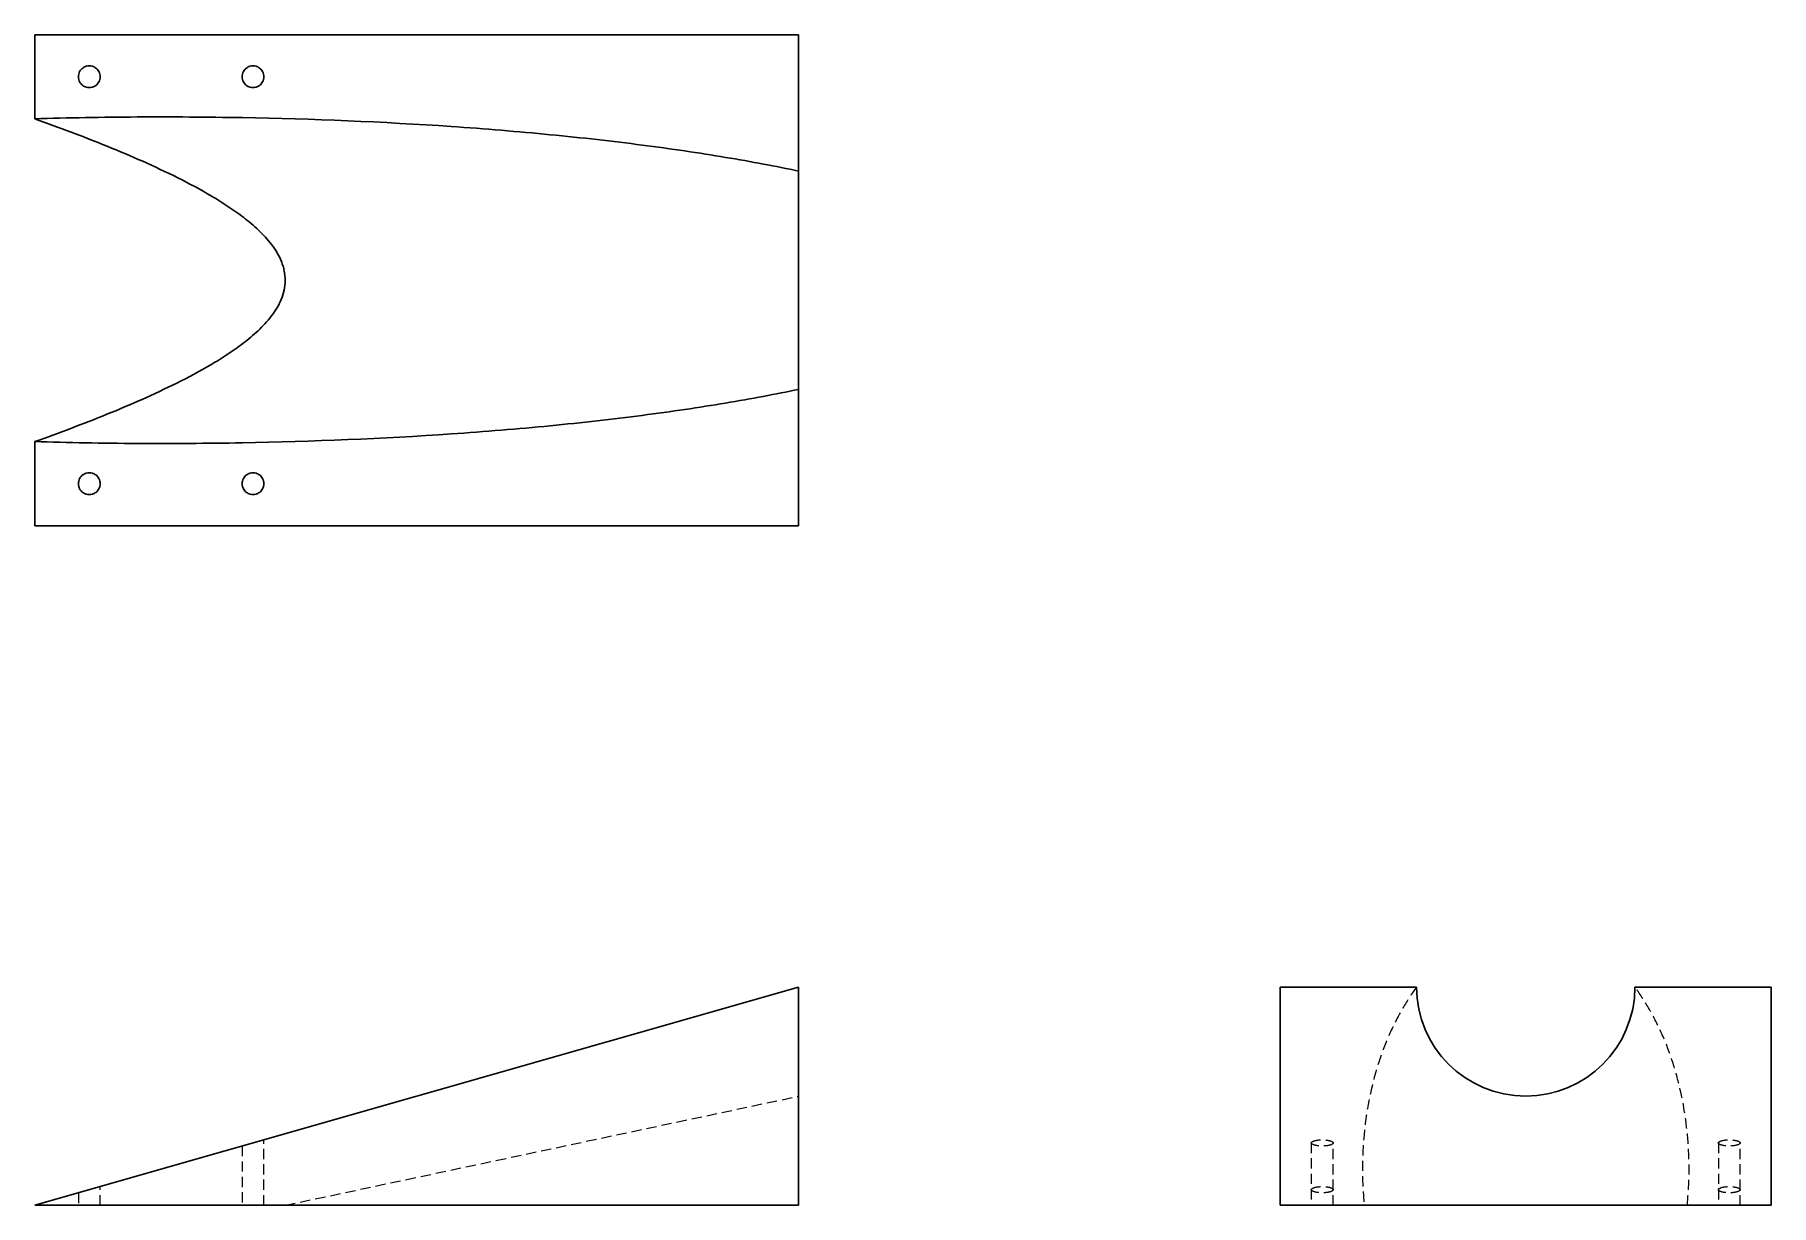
# Model space of a CAD drawing. Header units: millimetres. Extents: x 38 to 253, y 43 to 188.
import ezdxf

# ---------------------------------------------------------------- set-up
doc = ezdxf.new("R2010")
doc.units = ezdxf.units.MM
doc.linetypes.add('HIDDEN', pattern=[1.905, 1.27, -0.635])

msp = doc.modelspace()

# ---------------------------------------------------------------- linework, layer by layer
at = {"color": 7, "linetype": 'Continuous', "lineweight": 25}
for p, q in [((133, 188.39), (38.46, 188.39)), ((38.46, 177.98), (38.46, 188.39)), ((133, 171.51), (133, 188.39)), ((133, 171.51), (133, 144.49)), ((133, 127.61), (133, 144.49)), ((38.46, 127.61), (38.46, 138.02)), ((133, 127.61), (38.46, 127.61)), ((133, 70.51), (38.46, 43.49)), ((133, 43.49), (133, 70.51)), ((192.61, 43.49), (192.61, 70.51)), ((192.61, 70.51), (209.49, 70.51)), ((236.51, 70.51), (253.39, 70.51)), ((253.39, 43.49), (253.39, 70.51)), ((38.46, 43.49), (133, 43.49)), ((192.61, 43.49), (253.39, 43.49))]:
    msp.add_line(p, q, dxfattribs=at)
at = {"color": 7, "linetype": 'HIDDEN', "lineweight": 18}
for p, q in [((69.46, 43.49), (133, 57)), ((66.82, 43.49), (66.82, 51.6)), ((64.12, 50.83), (64.12, 43.49)), ((196.46, 51.21), (196.46, 43.49)), ((199.16, 43.49), (199.16, 51.21)), ((246.84, 51.21), (246.84, 43.49)), ((249.54, 43.49), (249.54, 51.21)), ((46.56, 43.49), (46.56, 45.81)), ((43.86, 45.04), (43.86, 43.49))]:
    msp.add_line(p, q, dxfattribs=at)
at = {"color": 7, "linetype": 'Continuous', "lineweight": 25}
msp.add_arc((223, 70.51), 13.51, 180, 0, dxfattribs=at)
for points, knots in [([(45.21, 184.54), (45.1, 184.54), (44.97, 184.52), (44.7, 184.44), (44.55, 184.37), (44.26, 184.16), (44.12, 184.01), (43.92, 183.63), (43.86, 183.41), (43.86, 182.96), (43.92, 182.74), (44.12, 182.36), (44.26, 182.21), (44.55, 182), (44.7, 181.93), (44.97, 181.85), (45.1, 181.84), (45.21, 181.84)], [0, 0, 0, 0, 0.125, 0.125, 0.25, 0.25, 0.375, 0.375, 0.5, 0.5, 0.625, 0.625, 0.75, 0.75, 0.875, 0.875, 1, 1, 1, 1]), ([(45.21, 181.84), (45.33, 181.84), (45.45, 181.85), (45.73, 181.93), (45.88, 182), (46.17, 182.21), (46.31, 182.36), (46.5, 182.74), (46.56, 182.96), (46.56, 183.41), (46.5, 183.63), (46.31, 184.01), (46.17, 184.16), (45.88, 184.37), (45.73, 184.44), (45.45, 184.52), (45.33, 184.54), (45.21, 184.54)], [0, 0, 0, 0, 0.125, 0.125, 0.25, 0.25, 0.375, 0.375, 0.5, 0.5, 0.625, 0.625, 0.75, 0.75, 0.875, 0.875, 1, 1, 1, 1]), ([(65.47, 184.54), (65.36, 184.54), (65.23, 184.52), (64.96, 184.44), (64.81, 184.37), (64.52, 184.16), (64.38, 184.01), (64.18, 183.63), (64.12, 183.41), (64.12, 182.96), (64.18, 182.74), (64.38, 182.36), (64.52, 182.21), (64.81, 182), (64.96, 181.93), (65.23, 181.85), (65.36, 181.84), (65.47, 181.84)], [0, 0, 0, 0, 0.125, 0.125, 0.25, 0.25, 0.375, 0.375, 0.5, 0.5, 0.625, 0.625, 0.75, 0.75, 0.875, 0.875, 1, 1, 1, 1]), ([(65.47, 181.84), (65.58, 181.84), (65.71, 181.85), (65.99, 181.93), (66.14, 182), (66.43, 182.21), (66.56, 182.36), (66.76, 182.74), (66.82, 182.96), (66.82, 183.41), (66.76, 183.63), (66.56, 184.01), (66.43, 184.16), (66.14, 184.37), (65.99, 184.44), (65.71, 184.52), (65.58, 184.54), (65.47, 184.54)], [0, 0, 0, 0, 0.125, 0.125, 0.25, 0.25, 0.375, 0.375, 0.5, 0.5, 0.625, 0.625, 0.75, 0.75, 0.875, 0.875, 1, 1, 1, 1]), ([(38.46, 177.98), (42.6, 178.1), (46.84, 178.18), (55.43, 178.23), (59.78, 178.2), (72.87, 177.97), (81.63, 177.6), (94.2, 176.74), (98.3, 176.4), (106.2, 175.63), (110.01, 175.2), (117.26, 174.26), (120.71, 173.75), (127.18, 172.67), (130.2, 172.1), (133, 171.51)], [0, 0, 0, 0, 0.125, 0.125, 0.25, 0.25, 0.5, 0.5, 0.625, 0.625, 0.75, 0.75, 0.875, 0.875, 1, 1, 1, 1]), ([(38.46, 138.02), (41.46, 139.09), (44.44, 140.2), (48.85, 142), (50.31, 142.61), (53.21, 143.9), (54.64, 144.57), (57.48, 145.98), (58.88, 146.73), (60.94, 147.94), (61.62, 148.36), (62.96, 149.24), (63.62, 149.7), (64.9, 150.68), (65.52, 151.2), (66.4, 152.03), (66.68, 152.31), (67.23, 152.91), (67.49, 153.22), (67.98, 153.86), (68.21, 154.19), (68.63, 154.88), (68.81, 155.24), (69.12, 155.99), (69.24, 156.37), (69.41, 157.16), (69.46, 157.57), (69.46, 158.37), (69.42, 158.77), (69.3, 159.37), (69.25, 159.57), (69.13, 159.95), (69.06, 160.14), (68.84, 160.7), (68.66, 161.06), (68.25, 161.76), (68.02, 162.09), (67.29, 163.05), (66.74, 163.64), (65.58, 164.75), (64.96, 165.27), (63.69, 166.25), (63.04, 166.71), (61.71, 167.58), (61.04, 168), (58.98, 169.22), (57.58, 169.97), (54.73, 171.39), (53.28, 172.07), (50.36, 173.37), (48.89, 173.99), (44.46, 175.79), (41.47, 176.91), (38.46, 177.98)], [0, 0, 0, 0, 0.125, 0.125, 0.1875, 0.1875, 0.25, 0.25, 0.3125, 0.3125, 0.34375, 0.34375, 0.375, 0.375, 0.40625, 0.40625, 0.421875, 0.421875, 0.4375, 0.4375, 0.453125, 0.453125, 0.46875, 0.46875, 0.484375, 0.484375, 0.5, 0.5, 0.515625, 0.515625, 0.523437, 0.523437, 0.53125, 0.53125, 0.546875, 0.546875, 0.5625, 0.5625, 0.59375, 0.59375, 0.625, 0.625, 0.65625, 0.65625, 0.6875, 0.6875, 0.75, 0.75, 0.8125, 0.8125, 0.875, 0.875, 1, 1, 1, 1]), ([(133, 144.49), (130.2, 143.9), (127.18, 143.33), (120.71, 142.25), (117.26, 141.74), (110.01, 140.8), (106.2, 140.37), (98.3, 139.6), (94.2, 139.26), (81.63, 138.4), (72.87, 138.03), (59.78, 137.8), (55.43, 137.77), (46.84, 137.82), (42.6, 137.9), (38.46, 138.02)], [0, 0, 0, 0, 0.125, 0.125, 0.25, 0.25, 0.375, 0.375, 0.5, 0.5, 0.75, 0.75, 0.875, 0.875, 1, 1, 1, 1]), ([(45.21, 134.16), (45.1, 134.16), (44.97, 134.15), (44.7, 134.07), (44.55, 134), (44.26, 133.79), (44.12, 133.64), (43.92, 133.26), (43.86, 133.04), (43.86, 132.59), (43.92, 132.37), (44.12, 131.99), (44.26, 131.84), (44.55, 131.63), (44.7, 131.56), (44.97, 131.48), (45.1, 131.46), (45.21, 131.46)], [0, 0, 0, 0, 0.125, 0.125, 0.25, 0.25, 0.375, 0.375, 0.5, 0.5, 0.625, 0.625, 0.75, 0.75, 0.875, 0.875, 1, 1, 1, 1]), ([(45.21, 131.46), (45.33, 131.46), (45.45, 131.48), (45.73, 131.56), (45.88, 131.63), (46.17, 131.84), (46.31, 131.99), (46.5, 132.37), (46.56, 132.59), (46.56, 133.04), (46.5, 133.26), (46.31, 133.64), (46.17, 133.79), (45.88, 134), (45.73, 134.07), (45.45, 134.15), (45.33, 134.16), (45.21, 134.16)], [0, 0, 0, 0, 0.125, 0.125, 0.25, 0.25, 0.375, 0.375, 0.5, 0.5, 0.625, 0.625, 0.75, 0.75, 0.875, 0.875, 1, 1, 1, 1]), ([(65.47, 134.16), (65.36, 134.16), (65.23, 134.15), (64.96, 134.07), (64.81, 134), (64.52, 133.79), (64.38, 133.64), (64.18, 133.26), (64.12, 133.04), (64.12, 132.59), (64.18, 132.37), (64.38, 131.99), (64.52, 131.84), (64.81, 131.63), (64.96, 131.56), (65.23, 131.48), (65.36, 131.46), (65.47, 131.46)], [0, 0, 0, 0, 0.125, 0.125, 0.25, 0.25, 0.375, 0.375, 0.5, 0.5, 0.625, 0.625, 0.75, 0.75, 0.875, 0.875, 1, 1, 1, 1]), ([(65.47, 131.46), (65.58, 131.46), (65.71, 131.48), (65.99, 131.56), (66.14, 131.63), (66.43, 131.84), (66.56, 131.99), (66.76, 132.37), (66.82, 132.59), (66.82, 133.04), (66.76, 133.26), (66.56, 133.64), (66.43, 133.79), (66.14, 134), (65.99, 134.07), (65.71, 134.15), (65.58, 134.16), (65.47, 134.16)], [0, 0, 0, 0, 0.125, 0.125, 0.25, 0.25, 0.375, 0.375, 0.5, 0.5, 0.625, 0.625, 0.75, 0.75, 0.875, 0.875, 1, 1, 1, 1])]:
    msp.add_open_spline(points, degree=3, knots=knots, dxfattribs=at)
at = {"color": 7, "linetype": 'HIDDEN', "lineweight": 18}
for points, knots in [([(209.49, 70.51), (208.9, 69.71), (208.33, 68.84), (207.25, 66.99), (206.74, 66.01), (205.8, 63.94), (205.37, 62.85), (204.6, 60.59), (204.26, 59.42), (203.4, 55.83), (203.03, 53.33), (202.8, 49.59), (202.77, 48.34), (202.82, 45.89), (202.9, 44.68), (203.02, 43.49)], [0, 0, 0, 0, 0.125, 0.125, 0.25, 0.25, 0.375, 0.375, 0.5, 0.5, 0.75, 0.75, 0.875, 0.875, 1, 1, 1, 1]), ([(242.98, 43.49), (243.1, 44.68), (243.18, 45.89), (243.23, 48.34), (243.2, 49.59), (242.97, 53.33), (242.6, 55.83), (241.74, 59.42), (241.4, 60.59), (240.63, 62.85), (240.2, 63.94), (239.26, 66.01), (238.75, 66.99), (237.67, 68.84), (237.1, 69.71), (236.51, 70.51)], [0, 0, 0, 0, 0.125, 0.125, 0.25, 0.25, 0.5, 0.5, 0.625, 0.625, 0.75, 0.75, 0.875, 0.875, 1, 1, 1, 1]), ([(196.46, 51.21), (196.46, 51.24), (196.48, 51.28), (196.56, 51.36), (196.63, 51.4), (196.84, 51.48), (196.99, 51.52), (197.37, 51.58), (197.59, 51.6), (198.04, 51.6), (198.26, 51.58), (198.64, 51.52), (198.79, 51.48), (199, 51.4), (199.07, 51.36), (199.15, 51.28), (199.16, 51.24), (199.16, 51.21)], [0, 0, 0, 0, 0.125, 0.125, 0.25, 0.25, 0.375, 0.375, 0.5, 0.5, 0.625, 0.625, 0.75, 0.75, 0.875, 0.875, 1, 1, 1, 1]), ([(246.84, 51.21), (246.84, 51.24), (246.85, 51.28), (246.93, 51.36), (247, 51.4), (247.21, 51.48), (247.36, 51.52), (247.74, 51.58), (247.96, 51.6), (248.41, 51.6), (248.63, 51.58), (249.01, 51.52), (249.16, 51.48), (249.37, 51.4), (249.44, 51.36), (249.52, 51.28), (249.54, 51.24), (249.54, 51.21)], [0, 0, 0, 0, 0.125, 0.125, 0.25, 0.25, 0.375, 0.375, 0.5, 0.5, 0.625, 0.625, 0.75, 0.75, 0.875, 0.875, 1, 1, 1, 1]), ([(199.16, 51.21), (199.16, 51.18), (199.15, 51.14), (199.07, 51.06), (199, 51.02), (198.79, 50.94), (198.64, 50.9), (198.26, 50.84), (198.04, 50.83), (197.59, 50.83), (197.37, 50.84), (196.99, 50.9), (196.84, 50.94), (196.63, 51.02), (196.56, 51.06), (196.48, 51.14), (196.46, 51.18), (196.46, 51.21)], [0, 0, 0, 0, 0.125, 0.125, 0.25, 0.25, 0.375, 0.375, 0.5, 0.5, 0.625, 0.625, 0.75, 0.75, 0.875, 0.875, 1, 1, 1, 1]), ([(249.54, 51.21), (249.54, 51.18), (249.52, 51.14), (249.44, 51.06), (249.37, 51.02), (249.16, 50.94), (249.01, 50.9), (248.63, 50.84), (248.41, 50.83), (247.96, 50.83), (247.74, 50.84), (247.36, 50.9), (247.21, 50.94), (247, 51.02), (246.93, 51.06), (246.85, 51.14), (246.84, 51.18), (246.84, 51.21)], [0, 0, 0, 0, 0.125, 0.125, 0.25, 0.25, 0.375, 0.375, 0.5, 0.5, 0.625, 0.625, 0.75, 0.75, 0.875, 0.875, 1, 1, 1, 1]), ([(196.46, 45.42), (196.46, 45.46), (196.48, 45.49), (196.56, 45.57), (196.63, 45.61), (196.84, 45.7), (196.99, 45.74), (197.37, 45.79), (197.59, 45.81), (198.04, 45.81), (198.26, 45.79), (198.64, 45.74), (198.79, 45.7), (199, 45.61), (199.07, 45.57), (199.15, 45.49), (199.16, 45.46), (199.16, 45.42)], [0, 0, 0, 0, 0.125, 0.125, 0.25, 0.25, 0.375, 0.375, 0.5, 0.5, 0.625, 0.625, 0.75, 0.75, 0.875, 0.875, 1, 1, 1, 1]), ([(199.16, 45.42), (199.16, 45.39), (199.15, 45.36), (199.07, 45.28), (199, 45.23), (198.79, 45.15), (198.64, 45.11), (198.26, 45.05), (198.04, 45.04), (197.59, 45.04), (197.37, 45.05), (196.99, 45.11), (196.84, 45.15), (196.63, 45.23), (196.56, 45.28), (196.48, 45.36), (196.46, 45.39), (196.46, 45.42)], [0, 0, 0, 0, 0.125, 0.125, 0.25, 0.25, 0.375, 0.375, 0.5, 0.5, 0.625, 0.625, 0.75, 0.75, 0.875, 0.875, 1, 1, 1, 1]), ([(246.84, 45.42), (246.84, 45.46), (246.85, 45.49), (246.93, 45.57), (247, 45.61), (247.21, 45.7), (247.36, 45.74), (247.74, 45.79), (247.96, 45.81), (248.41, 45.81), (248.63, 45.79), (249.01, 45.74), (249.16, 45.7), (249.37, 45.61), (249.44, 45.57), (249.52, 45.49), (249.54, 45.46), (249.54, 45.42)], [0, 0, 0, 0, 0.125, 0.125, 0.25, 0.25, 0.375, 0.375, 0.5, 0.5, 0.625, 0.625, 0.75, 0.75, 0.875, 0.875, 1, 1, 1, 1]), ([(249.54, 45.42), (249.54, 45.39), (249.52, 45.36), (249.44, 45.28), (249.37, 45.23), (249.16, 45.15), (249.01, 45.11), (248.63, 45.05), (248.41, 45.04), (247.96, 45.04), (247.74, 45.05), (247.36, 45.11), (247.21, 45.15), (247, 45.23), (246.93, 45.28), (246.85, 45.36), (246.84, 45.39), (246.84, 45.42)], [0, 0, 0, 0, 0.125, 0.125, 0.25, 0.25, 0.375, 0.375, 0.5, 0.5, 0.625, 0.625, 0.75, 0.75, 0.875, 0.875, 1, 1, 1, 1])]:
    msp.add_open_spline(points, degree=3, knots=knots, dxfattribs=at)

doc.saveas('drawing.dxf')
